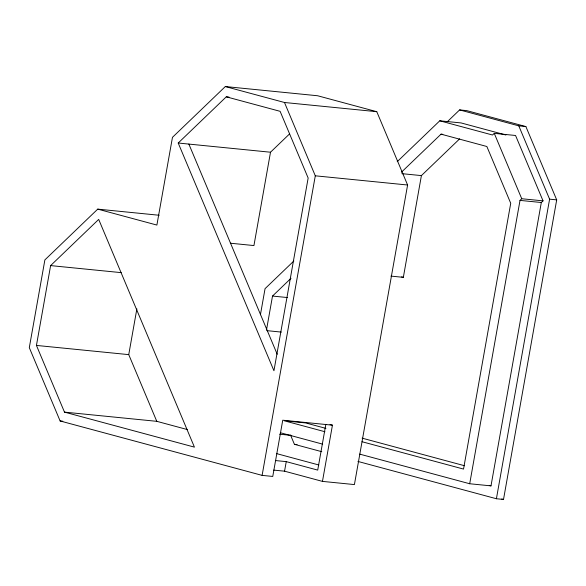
<?xml version="1.0" encoding="UTF-8"?>
<svg xmlns="http://www.w3.org/2000/svg" width="586" height="586" viewBox="0 0 586 586"><rect width="100%" height="100%" fill="white"/><g stroke="black" fill="none" stroke-linecap="round" stroke-linejoin="round"><path stroke-width="0.88" d="M36.442 345.425L50.616 265.597L98.697 219.406L194.427 447.133L64.482 412.126L36.442 345.425L128.744 354.633L156.784 421.327L187.608 429.633M128.744 354.633L136.868 308.888M289.609 133.872L270.505 152.221L253.936 245.563L230.349 243.212M260.426 314.741L265.055 288.656L293.857 260.99M266.484 330.035L272.512 296.062L291 278.299M262.11 475.378L315.297 175.807L284.481 102.491L225.317 86.552L172.467 137.329L156.887 225.068L97.73 209.129L44.88 259.906L29.3 347.652L60.116 420.96L262.11 475.378L272.761 476.44L282.745 420.213L332.445 425.172L322.461 481.392L354.413 484.578L407.6 185.008L376.783 111.692L317.619 95.752L225.317 86.552M322.461 481.392L284.554 471.181L286.246 461.629L275.405 460.545M325.845 424.337L317.715 470.104L286.246 461.629M390.921 276.101L403.344 277.339L421.407 175.602L459.695 138.816M543.039 200.859L541.317 202.514L491.002 485.875L469.701 483.75L520.016 200.39L521.738 198.735L543.039 200.859L515.555 135.483L494.262 133.359L492.533 135.014L439.771 120.804L397.227 161.677M459.622 109.912L466.72 110.622L525.884 126.561L556.7 199.877L503.513 499.448L496.408 498.737L549.602 199.167L518.778 125.851L459.622 109.912L447.221 121.822M226.291 96.822L280.115 111.325L308.155 178.027L273.94 370.748L178.21 143.021L226.291 96.822L229.009 97.093M401.425 172.211L441.038 134.157L442.811 134.333M284.481 102.491L376.783 111.692M518.778 125.851L525.884 126.561M439.771 120.804L461.072 122.928L505.916 135.007M178.21 143.021L270.505 152.221M401.879 173.661L421.407 175.602M315.297 175.807L407.6 185.008M549.602 199.167L556.7 199.877M520.016 200.39L541.317 202.514M97.73 209.129L159.18 215.26M50.616 265.597L121.199 272.637M272.512 296.062L287.601 297.563M267.077 330.665L281.28 332.086M64.482 412.126L156.784 421.327M279.581 434.204L291.117 435.354M60.116 420.96L62.834 421.231M290.524 435.054L294.421 444.32L297.08 444.591M273.706 470.104L284.554 471.181M441.038 134.157L486.856 146.5L510.728 203.283L463.533 469.078L362.009 441.727M401.586 276.863L403.344 277.339M330.028 424.52L332.445 425.172M325.926 428.395L305.621 422.924L284.32 420.799L324.93 431.736M362.119 438.145L464.53 465.731M489.244 485.406L491.002 485.875M280.408 432.754L322.666 444.144M359.65 454.106L469.701 483.75M501.748 498.972L503.513 499.448M294.421 444.32L321.765 451.689M357.929 461.431L496.408 498.737M276.563 453.601L318.843 464.991M494.262 133.359L521.738 198.735M188.86 144.083L277.215 354.274"/></g></svg>
